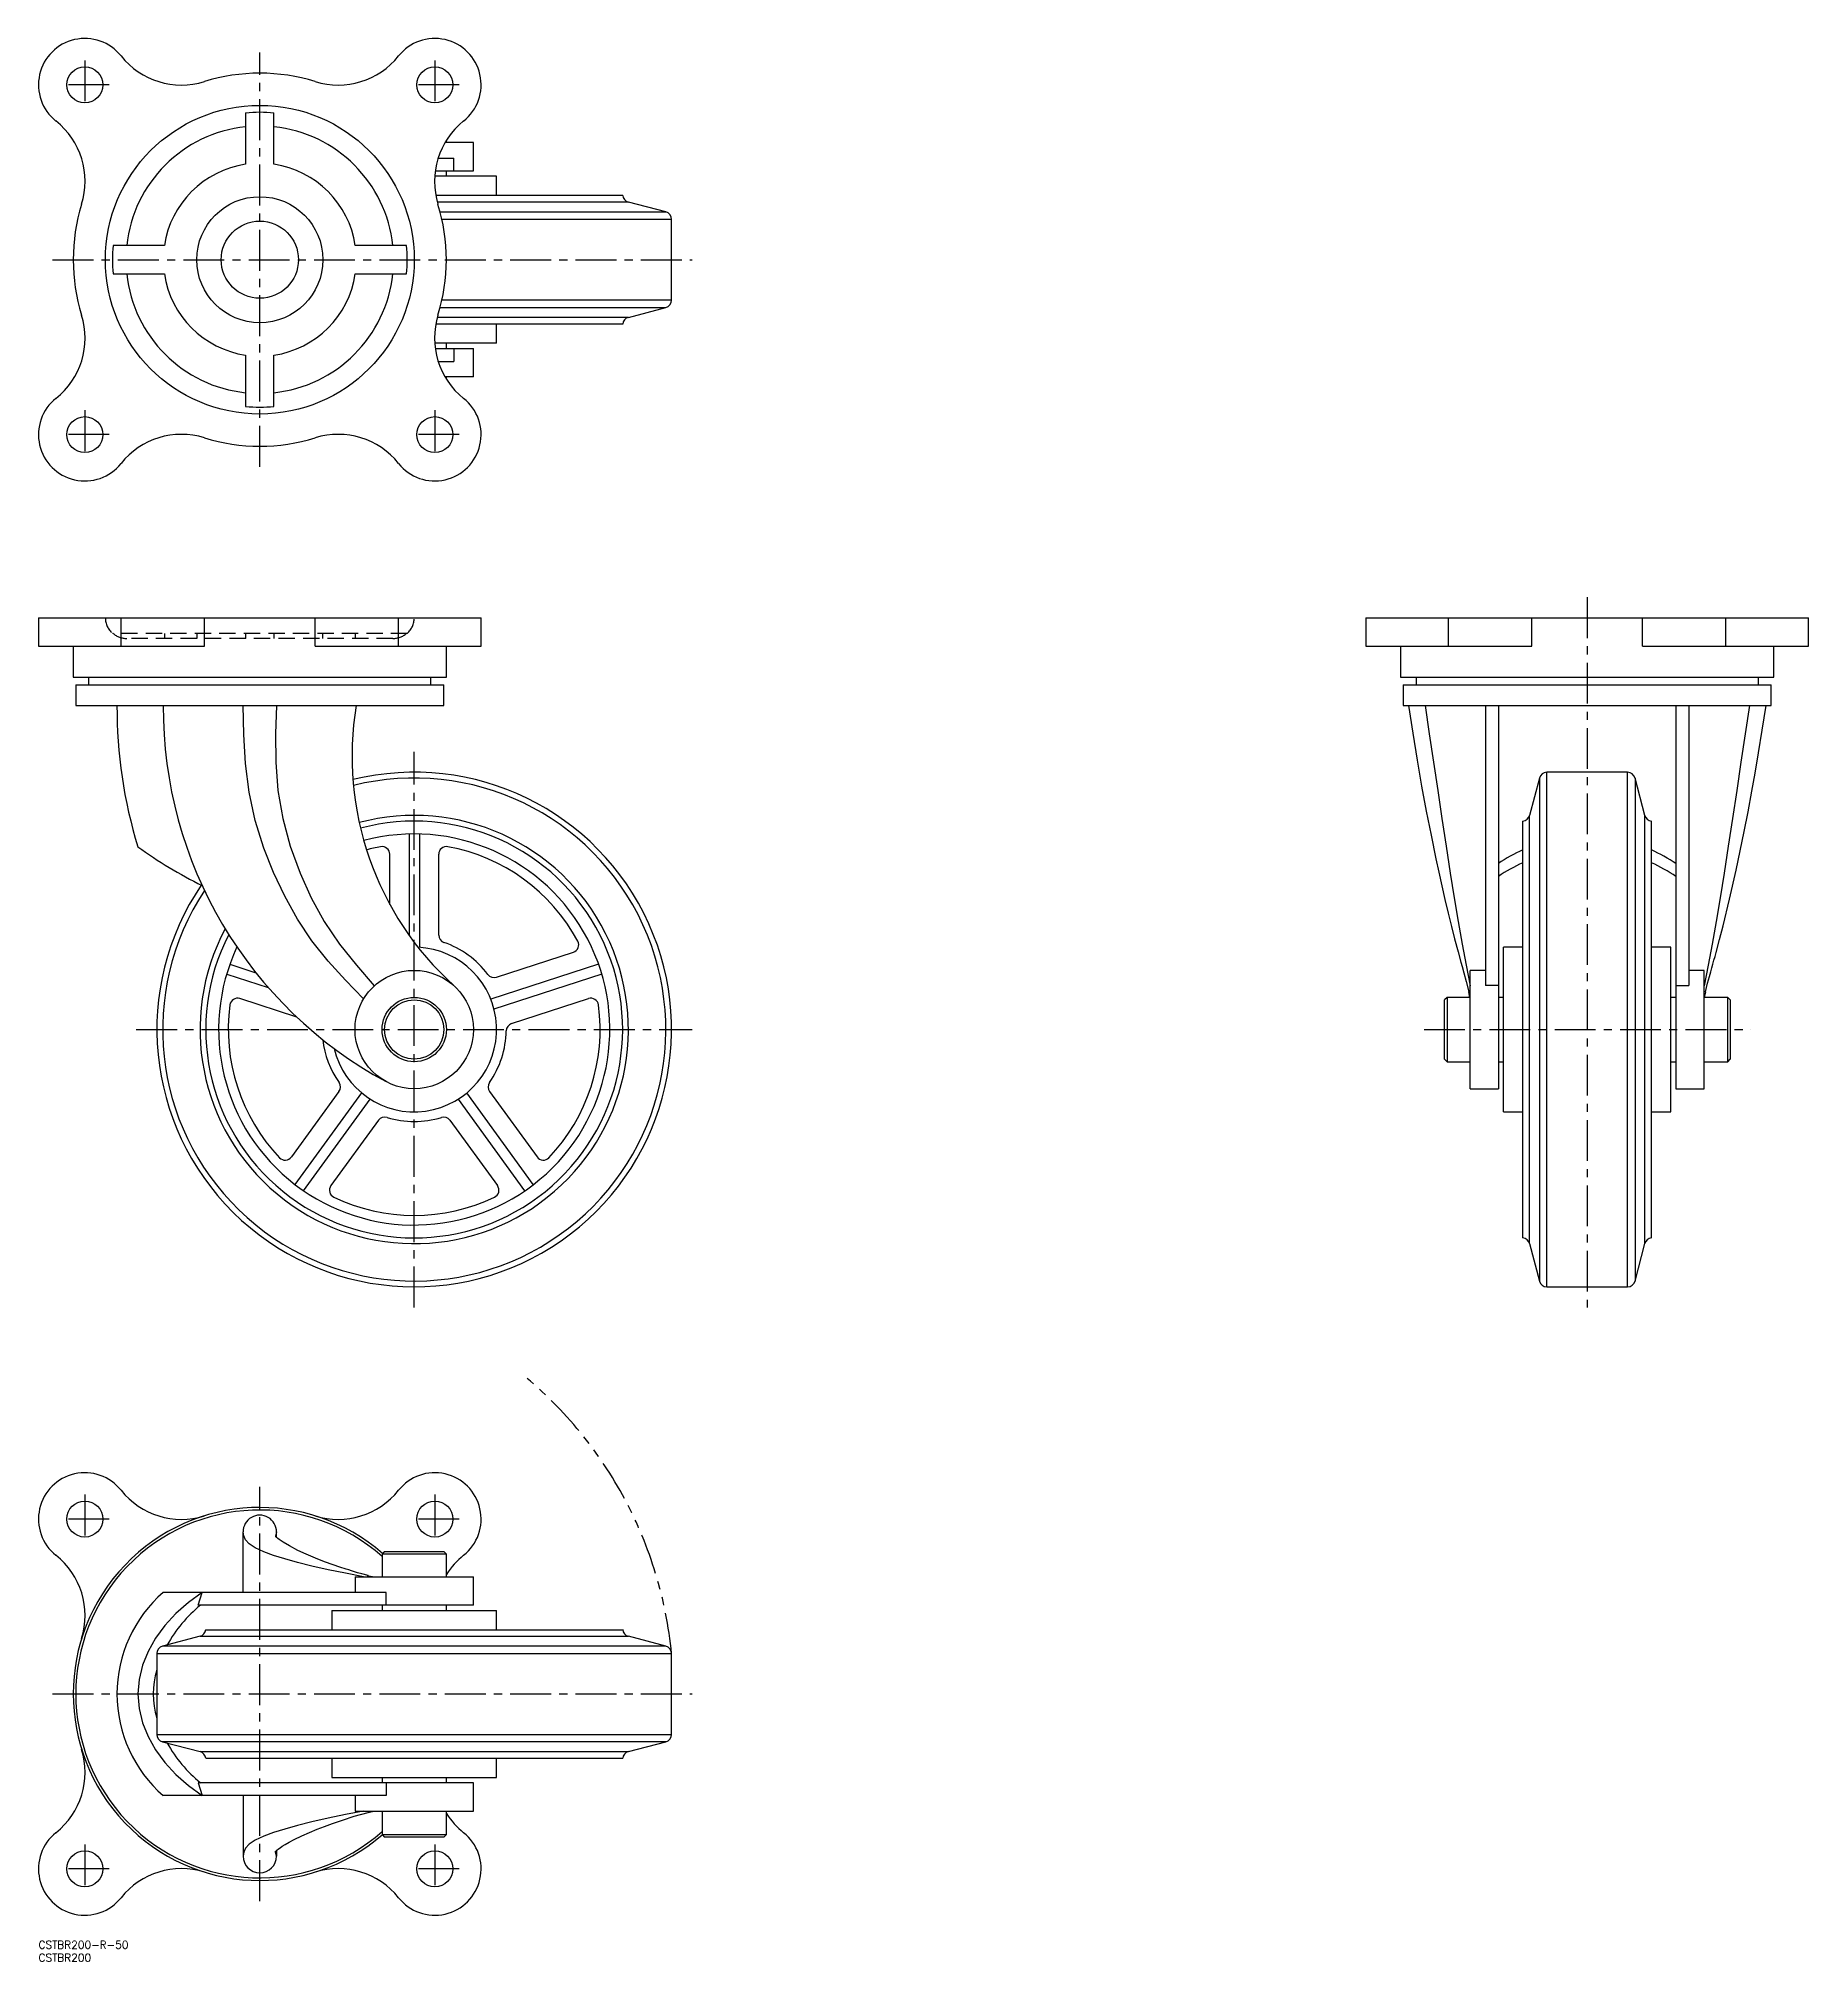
# Model space of a CAD drawing. Extents: x 0 to 688, y -8 to 740.
import ezdxf

# ---------------------------------------------------------------- set-up
doc = ezdxf.new("R2010")
doc.units = 0
doc.header["$LTSCALE"] = 0.5
for name, pattern in [('CENTER', [50.8, 31.75, -6.35, 6.35, -6.35]), ('DASHED', [19.05, 12.7, -6.35]), ('PHANTOM', [63.5, 31.75, -6.35, 6.35, -6.35, 6.35, -6.35])]:
    doc.linetypes.add(name, pattern=pattern)
for name, color, linetype in [('MSM_CENTER', 1, 'CENTER'), ('MSM_CONTINUOUS', 7, 'CONTINUOUS'), ('MSM_DASHED', 4, 'DASHED'), ('MSM_IMAGINARY', 6, 'PHANTOM'), ('MSM_PART_NUMBER', 7, 'CONTINUOUS')]:
    doc.layers.add(name, color=color, linetype=linetype)
doc.styles.get("Standard").update_dxf_attribs({"font": 'txt.shx', "height": 3, "bigfont": 'bigfont.shx'})

# ---------------------------------------------------------------- blocks, each defined once
blk = doc.blocks.new('*U2')
at = {"layer": 'MSM_PART_NUMBER'}
blk.add_text('CSTBR200-R-50', height=3, dxfattribs=at).set_placement((0, -3))
blk = doc.blocks.new('*U3')
at = {"layer": 'MSM_PART_NUMBER'}
blk.add_text('CSTBR200', height=3, dxfattribs=at).set_placement((0, -8))

msp = doc.modelspace()

# ---------------------------------------------------------------- linework, layer by layer
at = {"layer": 'MSM_CENTER'}
for p, q in [((86, 573.01), (86, 734.01)), ((18, 731.01), (18, 712.01)), ((154, 731.01), (154, 712.01)), ((27.5, 721.51), (8.5, 721.51)), ((163.5, 721.51), (144.5, 721.51)), ((5.5, 653.51), (254, 653.51)), ((18, 595.01), (18, 576.01)), ((154, 595.01), (154, 576.01)), ((27.5, 585.51), (8.5, 585.51)), ((163.5, 585.51), (144.5, 585.51)), ((601.78, 522.28), (601.78, 246.28)), ((146, 246.28), (146, 462.28)), ((38, 354.28), (254, 354.28)), ((538.37, 354.28), (665.37, 354.28)), ((18, 173.5), (18, 154.5)), ((86, 15.5), (86, 176.5)), ((154, 173.5), (154, 154.5)), ((27.5, 164), (8.5, 164)), ((163.5, 164), (144.5, 164)), ((5.5, 96), (254, 96)), ((18, 37.5), (18, 18.5)), ((154, 37.5), (154, 18.5)), ((27.5, 28), (8.5, 28)), ((163.5, 28), (144.5, 28))]:
    msp.add_line(p, q, dxfattribs=at)
at = {"layer": 'MSM_CONTINUOUS'}
for p, q in [((80.5, 710.54), (80.5, 690.61)), ((91.5, 690.61), (91.5, 710.54)), ((169, 699.01), (157.94, 699.01)), ((158.5, 699.01), (158.5, 699.94)), ((169, 688.01), (169, 699.01)), ((154.16, 688.01), (169, 688.01)), ((155.28, 693.01), (161.42, 693.01)), ((158.5, 686.01), (158.5, 688.01)), ((161.42, 688.01), (161.42, 693.01)), ((178, 686.01), (153.95, 686.01)), ((178, 678.51), (178, 686.01)), ((227, 678.51), (154.37, 678.51)), ((229.22, 675.93), (154.97, 675.93)), ((243.76, 672.1), (229.22, 675.93)), ((156.08, 672.1), (243.76, 672.1)), ((246, 669.2), (156.78, 669.2)), ((246, 637.83), (246, 669.2)), ((48.91, 659.01), (28.97, 659.01)), ((143.03, 659.01), (123.09, 659.01)), ((28.97, 648.01), (48.91, 648.01)), ((123.09, 648.01), (143.03, 648.01)), ((246, 637.83), (156.78, 637.83)), ((227, 628.51), (154.37, 628.51)), ((229.22, 631.1), (154.97, 631.1)), ((156.08, 634.92), (243.76, 634.92)), ((178, 621.01), (178, 628.51)), ((229.22, 631.1), (243.76, 634.92)), ((178, 621.01), (153.95, 621.01)), ((158.5, 619.01), (158.5, 621.01)), ((80.5, 616.42), (80.5, 596.49)), ((91.5, 596.49), (91.5, 616.42)), ((154.16, 619.01), (169, 619.01)), ((155.28, 614.01), (161.42, 614.01)), ((161.42, 619.01), (161.42, 614.01)), ((169, 608.01), (169, 619.01)), ((169, 608.01), (157.94, 608.01)), ((158.5, 607.08), (158.5, 608.01)), ((0, 514.28), (0, 503.28)), ((0, 514.28), (172, 514.28)), ((32.09, 503.28), (32.09, 514.28)), ((64.47, 503.28), (64.47, 514.28)), ((107.53, 503.28), (107.53, 514.28)), ((139.91, 503.28), (139.91, 514.28)), ((172, 503.28), (172, 514.28)), ((515.78, 514.28), (515.78, 503.28)), ((515.78, 514.28), (687.78, 514.28)), ((547.86, 503.28), (547.86, 514.28)), ((580.25, 503.28), (580.25, 514.28)), ((623.3, 503.28), (623.3, 514.28)), ((655.69, 503.28), (655.69, 514.28)), ((687.78, 503.28), (687.78, 514.28)), ((0, 503.28), (64.47, 503.28)), ((13.5, 503.28), (13.5, 491.28)), ((107.53, 503.28), (172, 503.28)), ((158.5, 491.28), (158.5, 503.28)), ((515.78, 503.28), (580.25, 503.28)), ((529.28, 503.28), (529.28, 491.28)), ((623.3, 503.28), (687.78, 503.28)), ((674.28, 491.28), (674.28, 503.28)), ((13.5, 491.28), (158.5, 491.28)), ((14.5, 488.28), (14.5, 480.28)), ((14.5, 488.28), (157.5, 488.28)), ((19.5, 491.28), (19.5, 488.28)), ((152.5, 488.28), (152.5, 491.28)), ((157.5, 480.28), (157.5, 488.28)), ((529.28, 491.28), (674.28, 491.28)), ((530.28, 488.28), (530.28, 480.28)), ((530.28, 488.28), (673.28, 488.28)), ((535.28, 491.28), (535.28, 488.28)), ((668.28, 488.28), (668.28, 491.28)), ((673.28, 480.28), (673.28, 488.28)), ((14.5, 480.28), (157.5, 480.28)), ((79.81, 468.93), (79.5, 480.28)), ((92.5, 480.28), (92.14, 469.23)), ((530.28, 480.28), (673.28, 480.28)), ((532.28, 480.28), (534, 469.43)), ((538.78, 480.28), (540.41, 469.23)), ((562.28, 480.28), (562.28, 371.35)), ((567.28, 480.28), (567.28, 331.28)), ((636.28, 480.28), (636.28, 331.28)), ((641.28, 480.28), (641.28, 371.35)), ((664.78, 480.28), (663.14, 469.23)), ((669.75, 470.66), (671.28, 480.28)), ((80.46, 457.65), (79.81, 468.93)), ((92.14, 469.23), (92.18, 458.2)), ((534, 469.43), (535.71, 458.96)), ((540.41, 469.23), (542.04, 458.2)), ((663.14, 469.23), (661.51, 458.2)), ((668.33, 461.88), (669.75, 470.66)), ((81.82, 446.49), (80.46, 457.65)), ((92.18, 458.2), (93.01, 447.22)), ((535.71, 458.96), (537.44, 448.87)), ((542.04, 458.2), (543.68, 447.22)), ((661.51, 458.2), (659.87, 447.22)), ((666.99, 453.95), (668.33, 461.88)), ((537.44, 448.87), (539.24, 439.13)), ((583.19, 452.04), (579.36, 437.5)), ((583.19, 452.04), (583.19, 256.52)), ((617.46, 454.28), (586.09, 454.28)), ((586.09, 254.28), (586.09, 454.28)), ((617.46, 254.28), (617.46, 454.28)), ((624.19, 437.5), (620.36, 452.04)), ((620.36, 452.04), (620.36, 256.52)), ((665.75, 446.88), (666.99, 453.95)), ((84.17, 435.52), (81.82, 446.49)), ((93.01, 447.22), (94.91, 436.33)), ((543.68, 447.22), (545.31, 436.33)), ((659.87, 447.22), (658.24, 436.33)), ((664.27, 438.95), (665.75, 446.88)), ((87.52, 424.79), (84.17, 435.52)), ((94.91, 436.33), (97.84, 425.59)), ((539.24, 439.13), (541.09, 429.78)), ((545.31, 436.33), (546.95, 425.59)), ((576.78, 273.28), (576.78, 435.28)), ((579.36, 271.06), (579.36, 437.5)), ((624.19, 271.06), (624.19, 437.5)), ((626.78, 273.28), (626.78, 435.28)), ((658.24, 436.33), (656.6, 425.59)), ((662.76, 431.27), (664.27, 438.95)), ((144, 430.25), (144, 390.93)), ((148, 430.25), (148, 386.22)), ((541.09, 429.78), (543, 420.65)), ((661.19, 423.7), (662.76, 431.27)), ((91.3, 415.29), (87.52, 424.79)), ((97.84, 425.59), (101.66, 415.09)), ((136.5, 402.94), (136.5, 422.39)), ((155.5, 390.96), (155.5, 422.39)), ((543, 420.65), (544.14, 415.44)), ((546.95, 425.59), (548.58, 415.09)), ((656.6, 425.59), (654.97, 415.09)), ((659.6, 416.26), (661.19, 423.7)), ((95.69, 406.07), (91.3, 415.29)), ((101.66, 415.09), (105.98, 405.47)), ((544.14, 415.44), (545.31, 410.17)), ((548.58, 415.09), (550.12, 405.47)), ((654.97, 415.09), (653.43, 405.47)), ((657.06, 404.99), (659.6, 416.26)), ((100.66, 397.21), (95.69, 406.07)), ((105.98, 405.47), (111.05, 396.24)), ((545.31, 410.17), (546.52, 404.86)), ((546.52, 404.86), (547.78, 399.54)), ((550.12, 405.47), (551.66, 396.24)), ((653.43, 405.47), (651.89, 396.24)), ((654.57, 394.63), (657.06, 404.99)), ((106.26, 388.79), (100.66, 397.21)), ((111.05, 396.24), (116.93, 387.52)), ((547.78, 399.54), (549.07, 394.27)), ((551.66, 396.24), (553.2, 387.52)), ((651.89, 396.24), (650.35, 387.52)), ((112.52, 380.91), (106.26, 388.79)), ((549.07, 394.27), (550.26, 389.58)), ((550.26, 389.58), (551.62, 384.47)), ((651.87, 384.26), (653.21, 389.28)), ((653.21, 389.28), (654.57, 394.63)), ((116.93, 387.52), (123.52, 379.26)), ((177.95, 374.65), (207.84, 384.36)), ((551.62, 384.47), (552.73, 380.47)), ((553.2, 387.52), (554.74, 379.26)), ((576.78, 386.28), (569.28, 386.28)), ((569.28, 322.28), (569.28, 386.28)), ((634.28, 386.28), (626.78, 386.28)), ((634.28, 322.28), (634.28, 386.28)), ((650.35, 387.52), (648.81, 379.26)), ((651.03, 381.2), (651.45, 382.72)), ((651.45, 382.72), (651.87, 384.26)), ((73.13, 375.86), (89.28, 370.61)), ((74.36, 379.66), (84.46, 376.38)), ((119.3, 373.45), (112.52, 380.91)), ((123.52, 379.26), (130.45, 371.23)), ((217.64, 379.66), (175.76, 366.05)), ((218.87, 375.86), (176.99, 362.25)), ((552.73, 380.47), (553.19, 378.81)), ((553.19, 378.81), (553.9, 376.32)), ((553.9, 376.32), (554.8, 373.01)), ((554.74, 379.26), (556.28, 371.23)), ((562.28, 377.28), (556.28, 377.28)), ((556.28, 331.28), (556.28, 377.28)), ((647.28, 377.28), (641.28, 377.28)), ((648.81, 379.26), (647.28, 371.23)), ((647.28, 331.28), (647.28, 377.28)), ((648.58, 372.29), (649.28, 374.91)), ((649.28, 374.91), (649.79, 376.76)), ((649.79, 376.76), (650.2, 378.22)), ((650.2, 378.22), (650.61, 379.7)), ((650.61, 379.7), (651.03, 381.2)), ((100.34, 359.13), (78.29, 366.29)), ((126.33, 366.21), (119.3, 373.45)), ((183.82, 356.58), (213.71, 366.29)), ((547.37, 366.78), (546.37, 365.78)), ((556.28, 366.78), (547.37, 366.78)), ((547.37, 366.78), (547.37, 341.78)), ((554.8, 373.01), (555.75, 368.89)), ((556.16, 366.78), (555.74, 368.97)), ((567.28, 371.35), (562.28, 371.35)), ((569.28, 366.78), (567.28, 366.78)), ((636.28, 366.78), (634.28, 366.78)), ((636.28, 371.35), (641.28, 371.35)), ((656.37, 366.78), (647.28, 366.78)), ((647.39, 366.78), (647.81, 368.96)), ((647.8, 368.89), (648.58, 372.29)), ((657.37, 365.78), (656.37, 366.78)), ((656.37, 341.78), (656.37, 366.78)), ((546.37, 342.78), (546.37, 365.78)), ((657.37, 365.78), (657.37, 342.78)), ((546.37, 342.78), (547.37, 341.78)), ((547.37, 341.78), (556.28, 341.78)), ((567.28, 341.78), (569.28, 341.78)), ((634.28, 341.78), (636.28, 341.78)), ((647.28, 341.78), (656.37, 341.78)), ((656.37, 341.78), (657.37, 342.78)), ((116.76, 330.19), (98.28, 304.76)), ((99.73, 293.99), (125.61, 329.62)), ((192.27, 293.99), (166.39, 329.62)), ((175.24, 330.19), (193.72, 304.76)), ((556.28, 331.28), (567.28, 331.28)), ((636.28, 331.28), (647.28, 331.28)), ((102.96, 291.64), (128.85, 327.27)), ((189.04, 291.64), (163.15, 327.27)), ((569.28, 322.28), (576.78, 322.28)), ((626.78, 322.28), (634.28, 322.28)), ((132.13, 319.02), (113.65, 293.59)), ((159.87, 319.02), (178.35, 293.59)), ((579.36, 271.06), (583.19, 256.52)), ((620.36, 256.52), (624.19, 271.06)), ((586.09, 254.28), (617.46, 254.28)), ((79.5, 135.5), (79.5, 159)), ((79.81, 157.46), (79.5, 159)), ((80.46, 155.92), (79.81, 157.46)), ((92.5, 159), (92.14, 157.37)), ((92.14, 157.37), (92.15, 157.11)), ((92.2, 157.07), (92.15, 157.11)), ((92.43, 156.89), (92.2, 157.07)), ((92.5, 156.83), (92.5, 159)), ((81.82, 154.38), (80.46, 155.92)), ((84.17, 152.83), (81.82, 154.38)), ((87.52, 151.29), (84.17, 152.83)), ((91.3, 149.89), (87.52, 151.29)), ((95.69, 148.49), (91.3, 149.89)), ((92.71, 156.66), (92.43, 156.89)), ((93.04, 156.39), (92.71, 156.66)), ((93.46, 156.08), (93.04, 156.39)), ((95.08, 154.98), (93.46, 156.08)), ((97.52, 153.54), (95.08, 154.98)), ((100.84, 151.82), (97.52, 153.54)), ((103.96, 150.37), (100.84, 151.82)), ((107.6, 148.82), (103.96, 150.37)), ((134.5, 151.4), (133.5, 150.4)), ((133.5, 150.4), (133.5, 141.5)), ((158.5, 150.4), (133.5, 150.4)), ((134.5, 151.4), (157.5, 151.4)), ((158.5, 150.4), (157.5, 151.4)), ((158.5, 141.5), (158.5, 150.4)), ((100.66, 147.09), (95.69, 148.49)), ((106.26, 145.7), (100.66, 147.09)), ((112.52, 144.3), (106.26, 145.7)), ((111.18, 147.43), (107.6, 148.82)), ((114.51, 146.23), (111.18, 147.43)), ((119.3, 142.9), (112.52, 144.3)), ((117.11, 145.34), (114.51, 146.23)), ((119.5, 144.54), (117.11, 145.34)), ((126.33, 141.5), (119.3, 142.9)), ((120.56, 144.2), (119.5, 144.54)), ((121.65, 143.85), (120.56, 144.2)), ((122.76, 143.5), (121.65, 143.85)), ((123.94, 143.14), (122.76, 143.5)), ((125.66, 142.64), (123.94, 143.14)), ((128.07, 142.03), (125.66, 142.64)), ((127.74, 142.1), (130.45, 141.5)), ((135.07, 135.5), (48.5, 135.5)), ((63.59, 135.5), (58.23, 131.57)), ((62.77, 133.03), (63.59, 135.5)), ((123, 141.5), (123, 135.5)), ((123, 141.5), (169, 141.5)), ((135.07, 130.5), (135.07, 135.5)), ((169, 130.5), (169, 141.5)), ((53.39, 127.28), (49.13, 122.65)), ((58.23, 131.57), (53.39, 127.28)), ((62.02, 130.5), (62.77, 133.03)), ((169, 130.5), (62.02, 130.5)), ((114, 128.5), (114, 121)), ((114, 128.5), (178, 128.5)), ((133.5, 130.5), (133.5, 128.5)), ((158.5, 128.5), (158.5, 130.5)), ((178, 121), (178, 128.5)), ((49.13, 122.65), (45.51, 117.72)), ((65, 121), (227, 121)), ((42.59, 112.54), (40.43, 107.16)), ((45.51, 117.72), (42.59, 112.54)), ((62.78, 118.42), (48.24, 114.59)), ((243.76, 114.59), (48.24, 114.59)), ((62.78, 118.42), (229.22, 118.42)), ((243.76, 114.59), (229.22, 118.42)), ((40.43, 107.16), (39.09, 101.62)), ((46, 111.69), (46, 80.31)), ((46, 111.69), (246, 111.69)), ((246, 80.31), (246, 111.69)), ((39.09, 101.62), (38.62, 96)), ((38.62, 96), (39.09, 90.38)), ((39.09, 90.38), (40.43, 84.84)), ((40.43, 84.84), (42.59, 79.46)), ((42.59, 79.46), (45.51, 74.28)), ((46, 80.31), (246, 80.31)), ((48.24, 77.41), (62.78, 73.58)), ((243.76, 77.41), (48.24, 77.41)), ((229.22, 73.58), (243.76, 77.41)), ((45.51, 74.28), (49.13, 69.35)), ((49.13, 69.35), (53.39, 64.72)), ((62.78, 73.58), (229.22, 73.58)), ((65, 71), (227, 71)), ((114, 71), (114, 63.5)), ((178, 63.5), (178, 71)), ((53.39, 64.72), (58.23, 60.43)), ((58.23, 60.43), (63.59, 56.5)), ((62.02, 61.5), (62.77, 58.97)), ((169, 61.5), (62.02, 61.5)), ((114, 63.5), (178, 63.5)), ((133.5, 63.5), (133.5, 61.5)), ((135.07, 61.5), (135.07, 56.5)), ((158.5, 61.5), (158.5, 63.5)), ((169, 50.5), (169, 61.5)), ((135.07, 56.5), (48.5, 56.5)), ((62.77, 58.97), (63.59, 56.5)), ((79.5, 56.5), (79.5, 33)), ((123, 56.5), (123, 50.5)), ((100.66, 44.91), (95.69, 43.51)), ((106.26, 46.3), (100.66, 44.91)), ((112.52, 47.7), (106.26, 46.3)), ((111.11, 44.53), (114.29, 45.69)), ((119.3, 49.1), (112.52, 47.7)), ((114.29, 45.69), (118.1, 47)), ((118.1, 47), (122.62, 48.46)), ((126.33, 50.5), (119.3, 49.1)), ((122.62, 48.46), (128.07, 49.97)), ((123, 50.5), (169, 50.5)), ((128, 49.96), (130.45, 50.5)), ((133.5, 50.5), (133.5, 41.4)), ((158.5, 41.4), (158.5, 50.5)), ((81.82, 37.62), (80.46, 36.08)), ((84.17, 39.17), (81.82, 37.62)), ((87.52, 40.71), (84.17, 39.17)), ((91.3, 42.11), (87.52, 40.71)), ((95.69, 43.51), (91.3, 42.11)), ((94.72, 36.79), (95.85, 37.5)), ((95.85, 37.5), (97.37, 38.38)), ((97.37, 38.38), (99.35, 39.43)), ((99.35, 39.43), (102.31, 40.87)), ((102.31, 40.87), (105.32, 42.22)), ((105.32, 42.22), (108.28, 43.44)), ((108.28, 43.44), (111.11, 44.53)), ((133.5, 41.4), (134.5, 40.4)), ((133.5, 41.4), (158.5, 41.4)), ((157.5, 40.4), (134.5, 40.4)), ((157.5, 40.4), (158.5, 41.4)), ((79.81, 34.54), (79.5, 33)), ((80.46, 36.08), (79.81, 34.54)), ((92.14, 34.63), (92.15, 34.89)), ((92.5, 33), (92.14, 34.63)), ((92.15, 34.89), (92.2, 34.93)), ((92.2, 34.93), (92.67, 35.31)), ((92.5, 35.18), (92.5, 33)), ((92.67, 35.31), (93.26, 35.77)), ((93.26, 35.77), (93.92, 36.25)), ((93.92, 36.25), (94.72, 36.79))]:
    msp.add_line(p, q, dxfattribs=at)
for centre, radius in [((18, 721.51), 7), ((154, 721.51), 7), ((86, 653.51), 60), ((86, 653.51), 24.5), ((86, 653.51), 15), ((18, 585.51), 7), ((154, 585.51), 7), ((146, 354.28), 23), ((146, 354.28), 12.5), ((146, 354.28), 11.5), ((18, 164), 7), ((154, 164), 7), ((18, 28), 7), ((154, 28), 7)]:
    msp.add_circle(centre, radius, dxfattribs=at)
for centre, radius, start, end in [((18, 721.51), 18, 38.49588, 231.50412), ((55.57, 751.39), 30, 218.49588, 287.27174), ((116.43, 751.39), 30, 252.72826, 321.50412), ((154, 721.51), 18, 308.49588, 141.50412), ((86, 653.51), 72.5, 72.72826, 107.27174), ((86, 653.51), 57.29, 84.49111, 95.50889), ((-11.88, 683.95), 30, 342.72826, 51.50412), ((86, 653.51), 52, 96.07149, 173.92851), ((86, 653.51), 52, 6.07149, 83.92851), ((183.88, 683.95), 30, 128.49588, 197.27174), ((86, 653.51), 37.5, 98.4338, 171.5662), ((86, 653.51), 37.5, 8.4338, 81.5662), ((86, 653.51), 72.5, 162.72826, 197.27174), ((86, 653.51), 72.5, 342.72826, 17.27174), ((229.98, 678.83), 3, 186.06727, 255.25644), ((243, 669.2), 3, 0, 75.25644), ((86, 653.51), 57.29, 174.49111, 185.50889), ((86, 653.51), 57.29, 354.49111, 5.50889), ((86, 653.51), 52, 186.07149, 263.92851), ((86, 653.51), 37.5, 188.4338, 261.5662), ((86, 653.51), 52, 276.07149, 353.92851), ((86, 653.51), 37.5, 278.4338, 351.5662), ((243, 637.83), 3, 284.74356, 0), ((-11.88, 623.08), 30, 308.49588, 17.27174), ((183.88, 623.08), 30, 162.72826, 231.50412), ((229.98, 628.2), 3, 104.74356, 173.93273), ((18, 585.51), 18, 128.49588, 321.50412), ((154, 585.51), 18, 218.49588, 51.50412), ((86, 653.51), 57.29, 264.49111, 275.50889), ((55.57, 555.63), 30, 72.72826, 141.50412), ((86, 653.51), 72.5, 252.72826, 287.27174), ((116.43, 555.63), 30, 38.49588, 107.27174), ((213.49, 479.21), 182.99, 179.66555, 197.14078), ((213.5, 479.21), 165, 179.62943, 241.61928), ((241.84, 460.41), 120, 170.46778, 227.91506), ((146, 354.28), 100, 145.82637, 103.77943), ((146, 354.28), 97.76, 146.46012, 103.98552), ((586.09, 451.28), 3, 90, 165.25644), ((617.46, 451.28), 3, 14.74356, 90), ((146, 354.28), 83.22, 151.94774, 104.88157), ((146, 354.28), 81, 152.86475, 104.936), ((576.46, 438.26), 3, 276.06727, 345.25644), ((627.09, 438.26), 3, 194.74356, 263.93273), ((146, 354.28), 76, 155.03242, 104.95674), ((145.79, 575.34), 184.4, 234.46804, 243.52598), ((146, 354.28), 72.25, 100.3992, 104.86574), ((133.5, 422.39), 3, 0, 100.3992), ((158.5, 422.39), 3, 79.6008, 180), ((146, 354.28), 72.25, 28.3992, 79.6008), ((600.9, 369.73), 59.48, 113.93012, 124.42672), ((600.9, 364.73), 59.48, 113.93012, 124.42672), ((594.38, 354.92), 76.38, 56.73715, 64.90601), ((594.38, 349.92), 76.38, 56.73715, 64.90601), ((158.5, 390.96), 3, 180, 251.18094), ((146, 354.28), 32, 193.24661, 87.30574), ((146, 354.28), 35.75, 36.81906, 71.18094), ((206.92, 387.22), 3, 288, 28.3992), ((177.02, 377.5), 3, 216.81906, 288), ((77.36, 363.44), 3, 72, 172.3992), ((214.64, 363.44), 3, 7.6008, 108), ((146, 354.28), 72.25, 172.3992, 223.6008), ((146, 354.28), 72.25, 316.3992, 7.6008), ((146, 354.28), 35.75, 324.81906, 359.18094), ((184.75, 353.73), 3, 108, 179.18094), ((146, 354.28), 35.75, 186.34019, 215.18094), ((114.33, 331.95), 3, 324, 35.18094), ((177.67, 331.95), 3, 144.81906, 216), ((134.55, 317.26), 3, 72.81906, 144), ((146, 354.28), 35.75, 252.81906, 287.18094), ((157.45, 317.26), 3, 36, 107.18094), ((95.85, 306.52), 3, 223.6008, 324), ((196.15, 306.52), 3, 216, 316.3992), ((116.08, 291.83), 3, 144, 244.3992), ((175.92, 291.83), 3, 295.6008, 36), ((146, 354.28), 72.25, 244.3992, 295.6008), ((576.46, 270.3), 3, 14.74356, 83.93273), ((627.09, 270.3), 3, 96.06727, 165.25644), ((586.09, 257.28), 3, 194.74356, 270), ((617.46, 257.28), 3, 270, 345.25644), ((18, 164), 18, 38.49588, 231.50412), ((154, 164), 18, 308.49588, 141.50412), ((55.57, 193.88), 30, 218.49588, 287.27174), ((116.43, 193.88), 30, 252.72826, 321.50412), ((86, 96), 72.5, 48.86031, 311.03078), ((86, 96), 71.5, 48.36862, 311.63138), ((86, 159), 6.5, 0, 180.00002), ((-11.88, 126.43), 30, 342.72826, 51.50412), ((183.88, 126.43), 30, 128.49588, 147.77208), ((82.84, 96), 52.34, 131.00279, 228.99721), ((96.84, 88.99), 53.6, 129.2457, 150.90348), ((62.02, 121.32), 3, 284.74356, 353.93273), ((229.98, 121.32), 3, 186.06727, 255.25644), ((49, 111.69), 3, 104.74356, 180), ((243, 111.69), 3, 0, 75.25644), ((77.37, 96), 32.75, 163.33449, 196.66551), ((49, 80.31), 3, 180, 255.25644), ((96.84, 103.01), 53.6, 209.09652, 230.7543), ((243, 80.31), 3, 284.74356, 0), ((-11.88, 65.57), 30, 308.49588, 17.27174), ((62.02, 70.68), 3, 6.06727, 75.25644), ((229.98, 70.68), 3, 104.74356, 173.93273), ((183.88, 65.57), 30, 212.22792, 231.50412), ((18, 28), 18, 128.49588, 321.50412), ((154, 28), 18, 218.49588, 51.50412), ((86, 33), 6.5, 180, 359.99998), ((55.57, -1.88), 30, 72.72826, 141.50412), ((116.43, -1.88), 30, 38.49588, 107.27174)]:
    msp.add_arc(centre, radius, start, end, dxfattribs=at)
at = {"layer": 'MSM_DASHED'}
for p, q in [((143.29, 508.28), (28.71, 508.28)), ((137.71, 506.28), (34.29, 506.28)), ((48.91, 508.28), (48.91, 506.28)), ((61.5, 508.28), (61.5, 506.28)), ((80.5, 508.28), (80.5, 506.28)), ((91.5, 508.28), (91.5, 506.28)), ((110.5, 506.28), (110.5, 508.28)), ((123.09, 508.28), (123.09, 506.28))]:
    msp.add_line(p, q, dxfattribs=at)
for centre, radius, start, end in [((34, 514.28), 8, 180, 228.59038), ((138, 514.28), 8, 311.40962, 0), ((34.29, 514.34), 8.06, 228.76072, 270.02268), ((34.29, 514.34), 8.06, 228.74991, 270.03349), ((137.71, 514.34), 8.06, 269.97319, 311.24341), ((137.71, 514.34), 8.06, 269.96248, 311.25412)]:
    msp.add_arc(centre, radius, start, end, dxfattribs=at)
at = {"layer": 'MSM_IMAGINARY'}
msp.add_arc((86, 96), 160.77, 5.59972, 50.54374, dxfattribs=at)

# ---------------------------------------------------------------- block references
at = {"layer": 'MSM_CONTINUOUS'}
for name in ['*U2', '*U3']:
    msp.add_blockref(name, (0, 0), dxfattribs=at)

doc.saveas('drawing.dxf')
